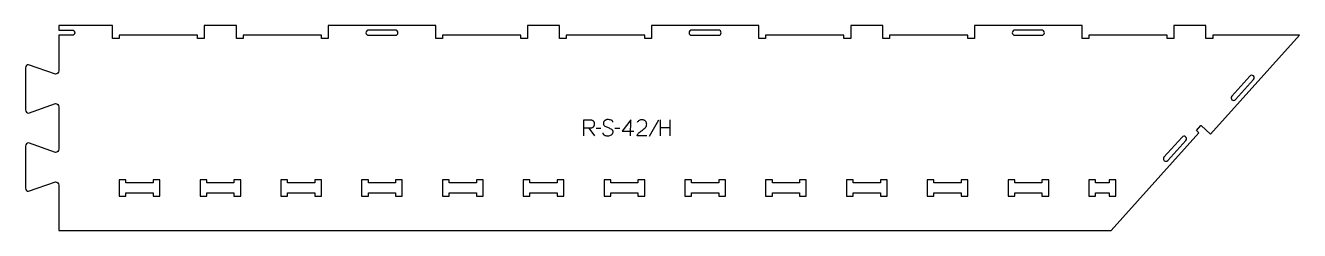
# Model space of a CAD drawing. Extents: x 0 to 2365, y 0 to 380.
import ezdxf

# ---------------------------------------------------------------- set-up
doc = ezdxf.new("R2010")
doc.units = 0
for name, color, linetype in [('1_ANYTOOL_1MMDEEP_LABELS_S', 2, 'CONTINUOUS'), ('3_ANYTOOL_CUTTHROUGH_INSID', 4, 'CONTINUOUS'), ('4_ANYTOOL_CUTTHROUGH_OUTSI', 5, 'CONTINUOUS')]:
    doc.layers.add(name, color=color, linetype=linetype)

msp = doc.modelspace()

# ---------------------------------------------------------------- linework, layer by layer
at = {"layer": '1_ANYTOOL_1MMDEEP_LABELS_S'}
for p, q in [((1045.661875, 189.421463), (1056.119017, 174.935749)), ((1174.87616, 204.507178), (1157.690446, 173.735749)), ((1178.347589, 204.978606), (1178.347589, 174.978606)), ((1196.647589, 190.278606), (1178.347589, 190.278606)), ((1196.647589, 174.978606), (1196.647589, 204.978606)), ((1068.119017, 188.86432), (1059.333303, 188.778606)), ((1103.17616, 188.86432), (1094.390446, 188.778606)), ((1107.461875, 183.635749), (1129.233303, 183.635749))]:
    msp.add_line(p, q, dxfattribs=at)
for points in [[(1036.661875, 174.978606), (1036.661875, 204.978606), (1048.019017, 204.978606, -0.030274), (1049.78483, 204.871591, -0.049), (1051.506517, 204.488428, -0.050774), (1052.83904, 203.895972, -0.06445), (1053.997589, 203.017892, -0.0646), (1054.8875, 201.881861, -0.052254), (1055.492232, 200.566999, -0.050381), (1055.881367, 198.87445, -0.031337), (1055.990446, 197.135749, -0.040022), (1055.880285, 195.761692, -0.042626), (1055.545803, 194.425035, -0.04247), (1054.977118, 193.135315, -0.036572), (1054.211875, 191.950035, -0.051097), (1053.270097, 190.93608, -0.061981), (1052.127946, 190.160749, -0.061813), (1050.818944, 189.684249, -0.049309), (1049.433303, 189.507178, -0.003273), (1048.565652, 189.469486, -0.003121), (1047.697589, 189.442892, -0.003882), (1046.679807, 189.425972, -0.002215), (1045.661875, 189.421463), (1036.704732, 189.421463)], [(1090.361875, 200.392892, 0.071867), (1090.168761, 201.729499, 0.100684), (1089.542232, 202.910749, 0.047558), (1089.067678, 203.387199, 0.038563), (1088.517678, 203.775928, 0.037928), (1087.82049, 204.123396, 0.026634), (1087.083303, 204.378606, 0.028461), (1084.05997, 205.064589, 0.041577), (1080.97616, 205.321463, 0.036938), (1079.4738, 205.210324, 0.041531), (1078.008303, 204.866106, 0.041583), (1076.630926, 204.288898, 0.038125), (1075.361875, 203.500035, 0.057611), (1074.291722, 202.50813, 0.065808), (1073.497589, 201.287535, 0.06469), (1073.020093, 199.82798, 0.046778), (1072.87616, 198.292892, 0.052235), (1073.038516, 196.74305, 0.075448), (1073.583303, 195.292892, 0.076671), (1074.499395, 194.119839, 0.061023), (1075.704732, 193.235749, 0.021951), (1078.733586, 191.708403, 0.018213), (1081.87616, 190.428606, -0.02405), (1084.977645, 189.123144, -0.02981), (1087.919017, 187.492892, -0.068439), (1089.060319, 186.526961, -0.079282), (1089.869017, 185.275035, -0.076308), (1090.294017, 183.696353, -0.047772), (1090.319017, 182.050035, -0.046243), (1090.025783, 180.369075, -0.06359), (1089.37616, 178.798249, -0.064671), (1088.403336, 177.51406, -0.057073), (1087.147589, 176.500035, -0.067522), (1084.17928, 175.137124, -0.070793), (1080.954732, 174.635749, -0.064027), (1077.815716, 174.998264, -0.070447), (1074.890446, 176.178606, -0.054374), (1073.732029, 177.028239, -0.074742), (1072.833303, 178.13932, -0.075199), (1072.310296, 179.445699, -0.057737), (1072.147589, 180.850035)], [(1153.661875, 175.021463), (1135.361875, 175.06432, -0.034491), (1136.024653, 176.811652, -0.037732), (1136.931517, 178.444678, -0.037744), (1138.070812, 179.919314, -0.03482), (1139.411875, 181.21432, -0.00859), (1142.371099, 183.612903, -0.008791), (1145.411875, 185.907178, 0.020588), (1148.231163, 188.14062, 0.025206), (1150.833303, 190.621463, 0.046908), (1151.853898, 191.922705, 0.051091), (1152.60116, 193.396463, 0.050722), (1153.049893, 195.044638, 0.041139), (1153.190446, 196.750035, 0.039396), (1153.047801, 198.557621, 0.058519), (1152.558303, 200.296463, 0.060358), (1151.767745, 201.703579, 0.061397), (1150.661875, 202.878606, 0.048006), (1149.305917, 203.800566, 0.045901), (1147.80116, 204.453606, 0.045216), (1146.061099, 204.856166, 0.034258), (1144.27616, 204.978606, 0.055622), (1141.64159, 204.684619, 0.079896), (1139.197589, 203.703606, 0.080617), (1137.228201, 202.037906, 0.060287), (1135.790446, 199.878606)]]:
    msp.add_lwpolyline(points, format="xyb", dxfattribs=at)
msp.add_lwpolyline([(1123.447589, 174.978606), (1123.490446, 205.021463), (1107.461875, 183.635749)], dxfattribs=at)
at = {"layer": '3_ANYTOOL_CUTTHROUGH_INSID'}
for points in [[(686.75, 371), (636.75, 371, 1), (636.75, 361.5), (686.75, 361.5, 1)], [(1286.75, 371), (1236.75, 371, 1), (1236.75, 361.5), (1286.75, 361.5, 1)], [(1886.75, 371), (1836.75, 371, 1), (1836.75, 361.5), (1886.75, 361.5, 1)], [(2246.444697, 242.347979), (2279.900931, 279.50485, 1), (2272.841059, 285.861595), (2239.384825, 248.704723, 1)], [(2120.642088, 129.530754), (2154.098321, 166.687626, 1), (2147.038449, 173.044371), (2113.582215, 135.887499, 1)]]:
    msp.add_lwpolyline(points, format="xyb", close=True, dxfattribs=at)
for points in [[(211.75, 88), (186.5, 88), (186.5, 94), (174, 94), (174, 63.5), (186.5, 63.5), (186.5, 69.5), (237, 69.5), (237, 63.5), (249.5, 63.5), (249.5, 94), (237, 94), (237, 88)], [(387, 88), (336.5, 88), (336.5, 94), (324, 94), (324, 63.5), (336.5, 63.5), (336.5, 69.5), (387, 69.5), (387, 63.5), (399.5, 63.5), (399.5, 94), (387, 94)], [(511.75, 69.5), (537, 69.5), (537, 63.5), (549.5, 63.5), (549.5, 94), (537, 94), (537, 88), (486.5, 88), (486.5, 94), (474, 94), (474, 63.75), (474, 63.5), (486.5, 63.5), (486.5, 69.5)], [(636.5, 88), (636.5, 94), (624, 94), (624, 63.5), (636.5, 63.5), (636.5, 69.5), (687, 69.5), (687, 63.5), (699.5, 63.5), (699.5, 94), (687, 94), (687, 88)], [(811.75, 88), (786.5, 88), (786.5, 94), (774, 94), (774, 63.5), (786.5, 63.5), (786.5, 69.5), (837, 69.5), (837, 63.5), (849.5, 63.5), (849.5, 94), (837, 94), (837, 88)], [(987, 88), (936.5, 88), (936.5, 94), (924, 94), (924, 63.5), (936.5, 63.5), (936.5, 69.5), (987, 69.5), (987, 63.5), (999.5, 63.5), (999.5, 94), (987, 94)], [(1111.75, 69.5), (1137, 69.5), (1137, 63.5), (1149.5, 63.5), (1149.5, 94), (1137, 94), (1137, 88), (1086.5, 88), (1086.5, 94), (1074, 94), (1074, 63.75), (1074, 63.5), (1086.5, 63.5), (1086.5, 69.5)], [(1236.5, 88), (1236.5, 94), (1224, 94), (1224, 63.5), (1236.5, 63.5), (1236.5, 69.5), (1287, 69.5), (1287, 63.5), (1299.5, 63.5), (1299.5, 94), (1287, 94), (1287, 88)], [(1411.75, 69.5), (1437, 69.5), (1437, 63.5), (1449.5, 63.5), (1449.5, 94), (1437, 94), (1437, 88), (1386.5, 88), (1386.5, 94), (1374, 94), (1374, 63.5), (1386.5, 63.5), (1386.5, 69.5)], [(1587, 88), (1536.5, 88), (1536.5, 94), (1524, 94), (1524, 63.5), (1536.5, 63.5), (1536.5, 69.5), (1587, 69.5), (1587, 63.5), (1599.5, 63.5), (1599.5, 94), (1587, 94)], [(1711.75, 88), (1686.5, 88), (1686.5, 94), (1674, 94), (1674, 63.75), (1674, 63.5), (1686.5, 63.5), (1686.5, 69.5), (1711.75, 69.5), (1737, 69.5), (1737, 63.5), (1749.5, 63.5), (1749.5, 94), (1737, 94), (1737, 88)], [(1836.5, 88), (1836.5, 94), (1824, 94), (1824, 63.5), (1836.5, 63.5), (1836.5, 69.5), (1887, 69.5), (1887, 63.5), (1899.5, 63.5), (1899.5, 94), (1887, 94), (1887, 88)], [(2011.500001, 93.75), (2011.5, 88), (1986.5, 88), (1986.5, 94), (1974, 94), (1974, 63.5), (1986.5, 63.5), (1986.5, 69.5), (2011.5, 69.5), (2011.500001, 63.75), (2011.500001, 63.5), (2024.000001, 63.5), (2024.000001, 94), (2011.500001, 94)]]:
    msp.add_lwpolyline(points, close=True, dxfattribs=at)
at = {"layer": '4_ANYTOOL_CUTTHROUGH_OUTSI'}
msp.add_lwpolyline([(549.5, 355.75), (549.5, 361.5), (511.75, 361.5), (404, 361.5), (404, 355.75, -0.414214), (403.75, 355.5), (391.75, 355.5, -0.414214), (391.5, 355.75), (391.5, 379.5), (332, 379.5), (332, 355.75, -0.414214), (331.75, 355.5), (319.75, 355.5, -0.414214), (319.5, 355.75), (319.5, 361.5), (174, 361.5), (174, 355.75, -0.414214), (173.75, 355.5), (161.75, 355.5, -0.414214), (161.5, 355.75), (161.5, 379.5), (62, 379.5), (62, 371), (86.75, 371, -1), (86.75, 361.5), (61.999999, 361.5), (61.999727, 295.691889, -0.411451), (55.75, 289.499719, -0.084369), (55.667412, 289.513754), (5.707953, 306.999706, 0.412073), (0, 301.249859), (0, 223.249859, 0.412073), (5.707953, 217.500013), (55.667412, 234.985964, -0.084369), (55.75, 235, -0.414214), (62, 228.75), (62, 150.75, -0.414214), (55.75, 144.5, -0.084369), (55.667412, 144.514036), (5.707953, 161.999987, 0.412073), (0, 156.250141), (0, 78.250141, 0.412073), (5.707953, 72.500294), (55.667412, 89.986246, -0.084369), (55.75, 90.000281, -0.411451), (61.999727, 83.808111), (61.999999, 0), (211.75, 0), (511.75, 0), (811.75, 0), (1111.75, 0), (1411.75, 0), (1711.75, 0), (2011.750001, 0), (2015.449911, 0), (2178.466476, 181.048046), (2174.193395, 184.895549, -0.414214), (2174.174892, 185.248618), (2182.204464, 194.166352, -0.414214), (2182.557532, 194.184855), (2200.207214, 178.292994), (2365.16772, 361.5), (2204.000001, 361.5), (2204.000001, 355.75, -0.414214), (2203.750001, 355.5), (2191.750001, 355.5, -0.414214), (2191.500001, 355.75), (2191.500001, 379.5), (2132.000001, 379.5), (2132.000001, 355.75, -0.414214), (2131.750001, 355.5), (2119.750001, 355.5, -0.414214), (2119.500001, 355.75), (2119.500001, 361.5), (1974, 361.5), (1974, 355.75, -0.414214), (1973.75, 355.5), (1961.75, 355.5, -0.414214), (1961.5, 355.75), (1961.5, 379.5), (1762, 379.5), (1762, 355.75, -0.414214), (1761.75, 355.5), (1749.75, 355.5, -0.414214), (1749.5, 355.75), (1749.5, 361.5), (1711.75, 361.5), (1604, 361.5), (1604, 355.75, -0.414214), (1603.75, 355.5), (1591.75, 355.5, -0.414214), (1591.5, 355.75), (1591.5, 379.5), (1532, 379.5), (1532, 355.75, -0.414214), (1531.75, 355.5), (1519.75, 355.5, -0.414214), (1519.5, 355.75), (1519.5, 361.5), (1411.75, 361.5), (1374, 361.5), (1374, 355.75, -0.414214), (1373.75, 355.5), (1361.75, 355.5, -0.414214), (1361.5, 355.75), (1361.5, 379.5), (1162, 379.5), (1162, 355.75, -0.414214), (1161.75, 355.5), (1149.75, 355.5, -0.414214), (1149.5, 355.75), (1149.5, 361.5), (1111.75, 361.5), (1004, 361.5), (1004, 355.75, -0.414214), (1003.75, 355.5), (991.75, 355.5, -0.414214), (991.5, 355.75), (991.5, 379.5), (932, 379.5), (932, 355.75, -0.414214), (931.75, 355.5), (919.75, 355.5, -0.414214), (919.5, 355.75), (919.5, 361.5), (811.75, 361.5), (774, 361.5), (774, 355.75, -0.414214), (773.75, 355.5), (761.75, 355.5, -0.414214), (761.5, 355.75), (761.5, 379.5), (562, 379.5), (562, 355.75, -0.414214), (561.75, 355.5), (549.75, 355.5, -0.414214)], format="xyb", close=True, dxfattribs=at)

doc.saveas('drawing.dxf')
